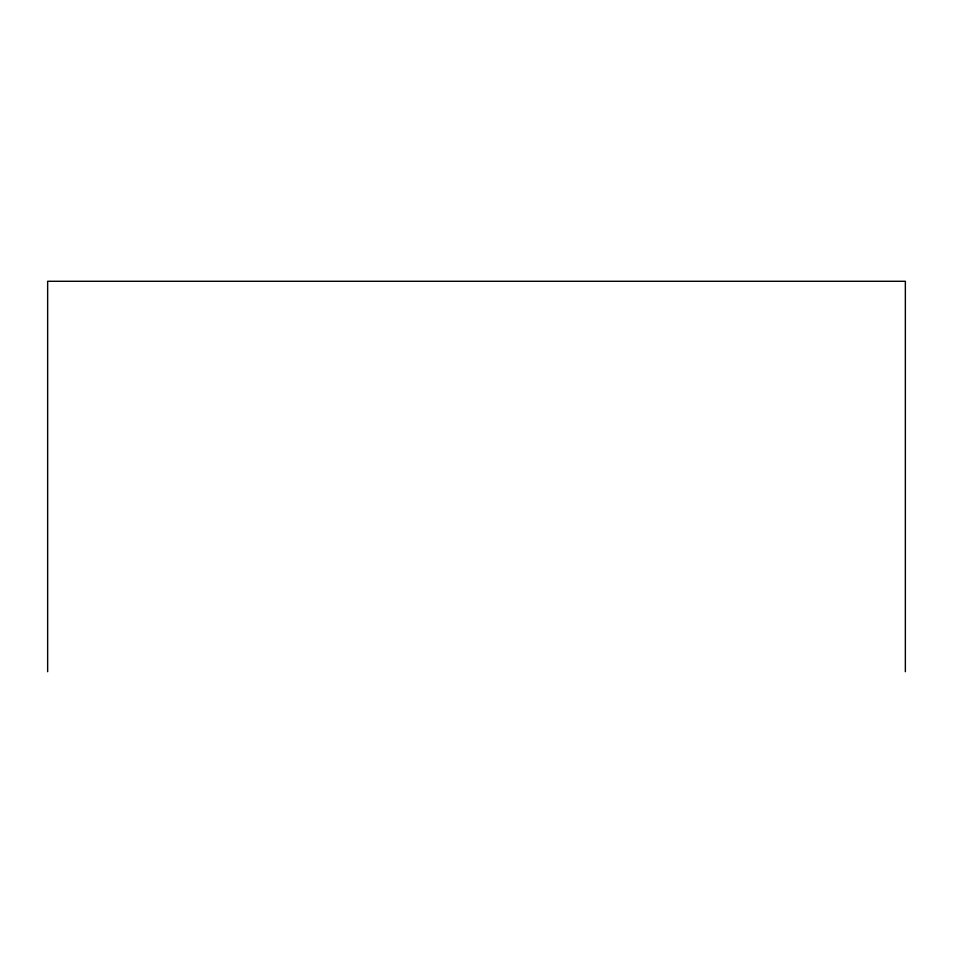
<?xml version="1.0" encoding="UTF-8"?>
<svg xmlns="http://www.w3.org/2000/svg" width="953" height="953" viewBox="0 0 953 953"><rect width="100%" height="100%" fill="white"/><g stroke="black" fill="none" stroke-linecap="round" stroke-linejoin="round"><path stroke-width="1.43" d="M905.35 671.71L905.35 281.29L47.65 281.29L47.65 671.71"/></g></svg>
